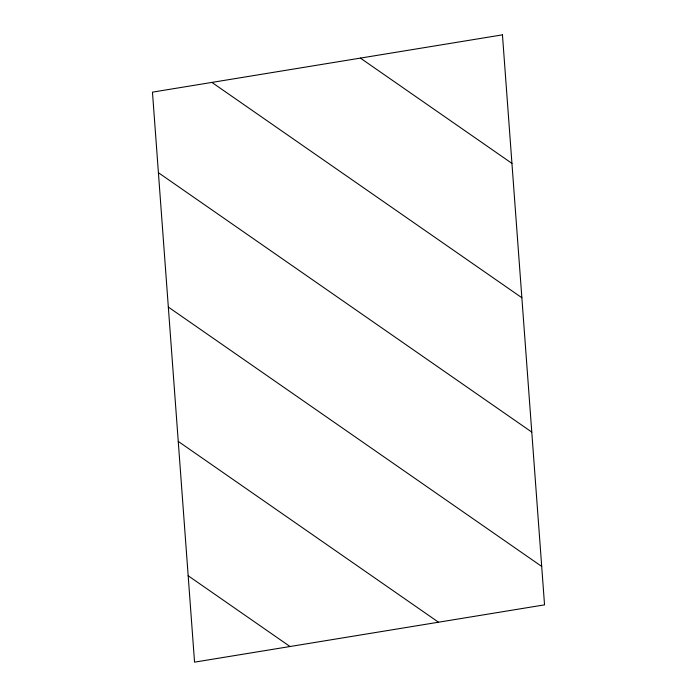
<?xml version="1.0" encoding="UTF-8"?>
<svg xmlns="http://www.w3.org/2000/svg" width="697" height="697" viewBox="0 0 697 697"><rect width="100%" height="100%" fill="white"/><g stroke="black" fill="none" stroke-linecap="round" stroke-linejoin="round"><path stroke-width="1.05" d="M360.393 58.104L511.947 163.386M211.905 82.412L521.861 297.732M158.411 172.708L531.785 432.088M168.325 307.063L541.708 566.434M178.249 441.41L438.509 622.212M188.173 575.766L290.022 646.52M502.45 34.85L152.46 92.143L194.55 662.15L544.54 604.857L502.45 34.85"/></g></svg>
